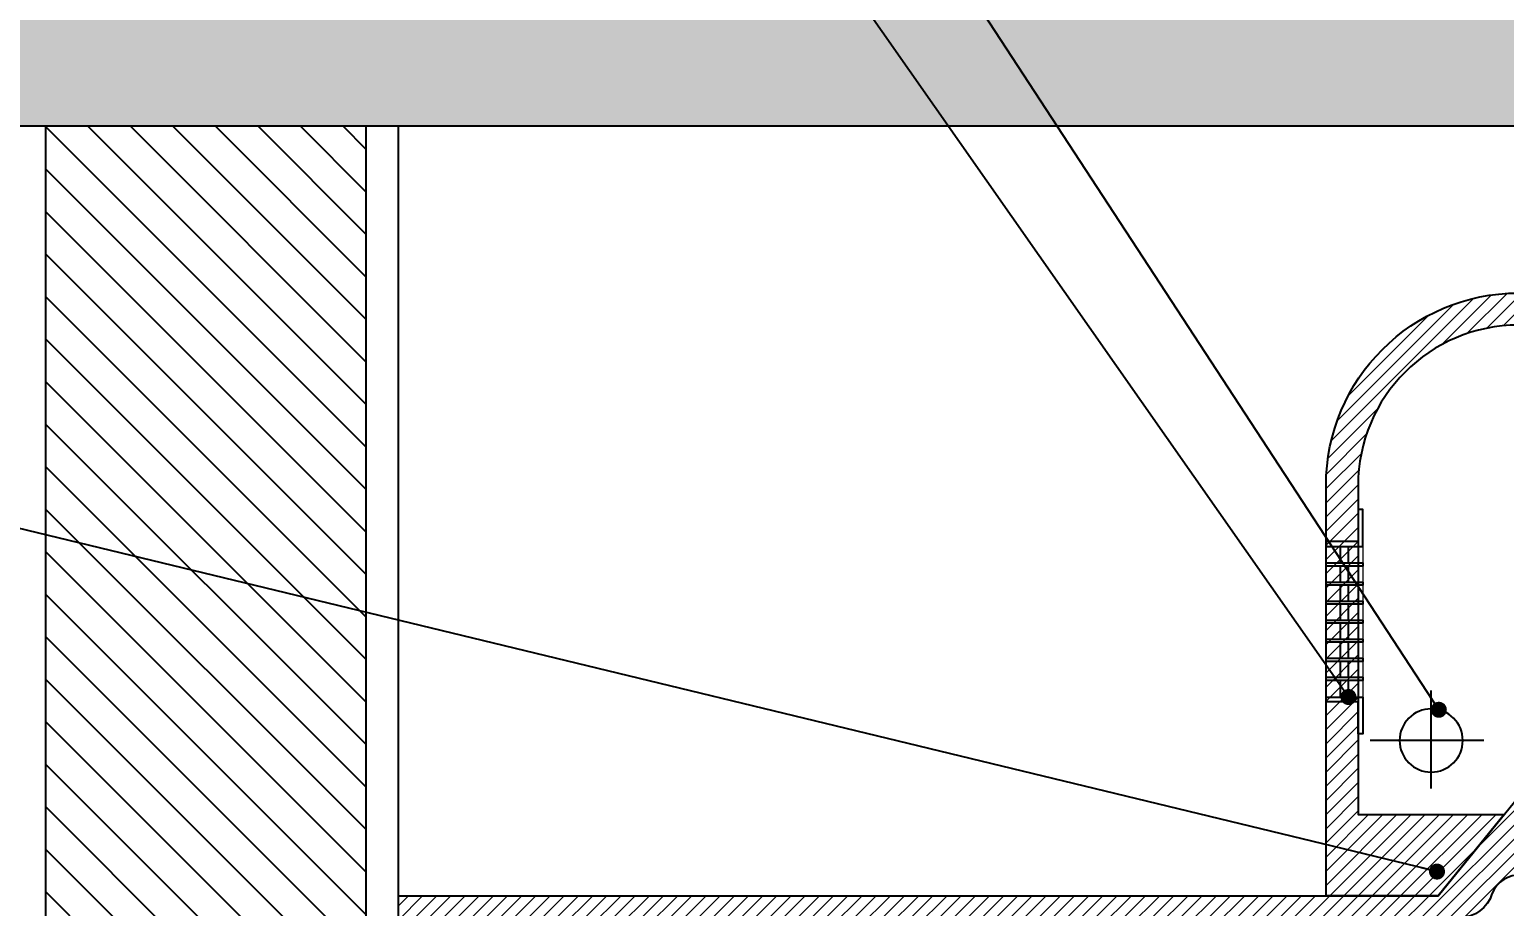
# Model space of a CAD drawing. Header units: inches. Extents: x 274057 to 444617, y 490067 to 635630.
# Drawn here: x 367036 to 367956, y 495208 to 495755 of the extents above; entities that cross this region are included whole.
import ezdxf

# ---------------------------------------------------------------- set-up
doc = ezdxf.new("R2010")
doc.units = ezdxf.units.IN
doc.header["$MEASUREMENT"] = 0
doc.linetypes.add('DASHDOT', pattern=[1, 0.5, -0.25, 0, -0.25])
for name, color, linetype in [('Calliper_wall hatch_CHB', 8, 'Continuous'), ('CQ Grg Gypsum', 41, 'Continuous'), ('CQ Light Elevation', 4, 'Continuous'), ('CQ Plaster', 1, 'Continuous'), ('CQ section wall', 3, 'Continuous'), ('CQ wall section', 5, 'Continuous'), ('CQ_callout', 34, 'Continuous'), ('FURNITURE', 252, 'Continuous'), ('Layer7', 8, 'Continuous'), ('METAL', 5, 'Continuous'), ('PROJECTION', 8, 'Continuous')]:
    doc.layers.add(name, color=color, linetype=linetype)
for name, color, linetype, lineweight in [('CQ Grille', 211, 'A-4010 WALL SECTIONS$0$BATTING', 0), ('CQ Gypsum Hatch', 8, 'Continuous', 20), ('CQ plan and elev dimension', 252, 'Continuous', 35)]:
    doc.layers.add(name, color=color, linetype=linetype, lineweight=lineweight)
doc.styles.get("Standard").update_dxf_attribs({"font": 'arial.ttf'})
doc.linetypes.add('A-4010 WALL SECTIONS$0$BATTING', pattern='A,0.0001,-0.1,[134,ltypeshp.shx,S=0.1,R=0,X=-0.1,Y=0],-0.2,[134,ltypeshp.shx,S=0.1,R=180,X=0.1,Y=0],-0.1', length=0.4001000000000001)
doc.dimstyles.new('CQ 50', dxfattribs={"dimscale": 0.5, "dimtxt": 150, "dimasz": 100, "dimexe": 100, "dimexo": 20, "dimgap": 80, "dimtad": 1, "dimdec": 0, "dimzin": 0, "dimdsep": 46, "dimtxsty": 'Standard', "dimblk": 'DOT', "dimcen": 100, "dimclrd": 250, "dimclre": 250, "dimclrt": 3, "dimadec": 0, "dimazin": 0, "dimtfac": 1, "dimtdec": 0, "dimtofl": 0, "dimtmove": 0, "dimatfit": 3, "dimfxl": 3, "dimtolj": 1, "dimtzin": 0, "dimlwd": -1, "dimarcsym": 0})
doc.dimstyles.get("Standard").update_dxf_attribs({"dimtxt": 0.18, "dimasz": 0.18, "dimexe": 0.18, "dimexo": 0.0625, "dimgap": 0.09, "dimtad": 0, "dimtih": 1, "dimtoh": 1, "dimdec": 4, "dimzin": 0, "dimdsep": 46, "dimtxsty": 'Standard', "dimcen": 0.09, "dimadec": 0, "dimazin": 0, "dimtfac": 1, "dimtdec": 4, "dimtofl": 0, "dimtmove": 0, "dimatfit": 3, "dimfxl": 1, "dimtolj": 1, "dimtzin": 0, "dimarcsym": 0})
pattern_1 = [(135, (0, 0), (-4.419417382415922, -4.419417382415921), [])]

# ---------------------------------------------------------------- blocks, each defined once
blk = doc.blocks.new('_Dot')
at = {"color": 0, "linetype": 'ByBlock', "lineweight": -2}
blk.add_line((-0.5, 0), (-1, 0), dxfattribs=at)
at = {"color": 0, "linetype": 'ByBlock', "const_width": 0.5}
blk.add_lwpolyline([(-0.25, 0, 1), (0.25, 0, 1)], format="xyb", close=True, dxfattribs=at)
blk = doc.blocks.new('*D1334')
at = {"layer": 'CQ plan and elev dimension', "color": 250, "lineweight": -2, "transparency": 16777216}
for p, q in [((366579.6174718777, 495694.7391815924), (365178.4262079094, 495694.7391815517)), ((367256.3330620711, 495194.7391843182), (365178.426207924, 495194.7391842577))]:
    blk.add_line(p, q, dxfattribs=at)
at = {"layer": 'CQ plan and elev dimension', "color": 250, "transparency": 16777216}
blk.add_line((365228.4262079109, 495644.7391815531), (365228.4262079225, 495244.7391842592), dxfattribs=at)
at = {"layer": 'Defpoints', "color": 0, "transparency": 16777216}
for p in [(366589.6174718777, 495694.7391815927, 0.001093449214952615), (365228.426207924, 495194.7391842592), (367266.3330620711, 495194.7391843185, 0.001093640281341307)]:
    blk.add_point(p, dxfattribs=at)
at = {"layer": 'CQ plan and elev dimension', "color": 250, "transparency": 16777216, "xscale": 50, "yscale": 50, "zscale": 50}
for p, rotation in [((365228.4262079094, 495694.7391815531), 90.00000000166753), ((365228.426207924, 495194.7391842592), 270.0000000016675)]:
    blk.add_blockref('_Dot', p, dxfattribs=dict(at, rotation=rotation))
at = {"layer": 'CQ plan and elev dimension', "color": 3, "transparency": 16777216, "insert": (365150.1332338376, 495444.7391829038), "char_height": 75, "attachment_point": 5, "rotation": 90.00000000166754}
blk.add_mtext('\\A1;500', dxfattribs=at)
blk = doc.blocks.new('*D1335')
at = {"layer": 'CQ plan and elev dimension', "color": 250, "lineweight": -2, "transparency": 16777216}
for p, q in [((367256.333061108, 495194.7391843182), (365178.4262078332, 495194.7391842577)), ((366579.6174718775, 492094.739181539), (365178.4262079234, 492094.7391814982))]:
    blk.add_line(p, q, dxfattribs=at)
at = {"layer": 'CQ plan and elev dimension', "color": 250, "transparency": 16777216}
blk.add_line((365228.4262078346, 495144.7391842592), (365228.4262079219, 492144.7391814997), dxfattribs=at)
at = {"layer": 'Defpoints', "color": 0, "transparency": 16777216}
for p in [(367266.3330611079, 495194.7391843185, 0.001093640281341307), (365228.4262079234, 492094.7391814996), (366589.6174718775, 492094.7391815393, 0.0003748020390216553)]:
    blk.add_point(p, dxfattribs=at)
at = {"layer": 'CQ plan and elev dimension', "color": 250, "transparency": 16777216, "xscale": 50, "yscale": 50, "zscale": 50}
for p, rotation in [((365228.4262078332, 495194.7391842592), 90.00000000166753), ((365228.4262079234, 492094.7391814997), 270.0000000016675)]:
    blk.add_blockref('_Dot', p, dxfattribs=dict(at, rotation=rotation))
at = {"layer": 'CQ plan and elev dimension', "color": 3, "transparency": 16777216, "insert": (365150.1076539902, 493644.7391828771), "char_height": 75, "attachment_point": 5, "rotation": 90.00000000166754}
blk.add_mtext('\\A1;3100', dxfattribs=at)
blk = doc.blocks.new('ff15 section ceiling c and f')
at = {"layer": 'CQ Gypsum Hatch'}
h = blk.add_hatch(dxfattribs=at)
h.set_pattern_fill('ANSI31', color=256, scale=50, angle=90, style=0)
h.set_pattern_definition(pattern_1)
edge = h.paths.add_edge_path()
edge.add_line((394036.439633888, 532076.9053638317), (394287.719992024, 532076.9053637873))
edge.add_line((394287.719992024, 532076.9053637873), (394287.7199920233, 532086.9053637873))
edge.add_arc((394287.854280231, 532100.913211204), 14.00849108827068, 269.4507427432639, 360.0000000001615)
edge.add_line((394301.8627713193, 532100.913211204), (394311.8627713193, 532100.9132112039))
edge.add_line((394311.8627713193, 532100.9132112039), (394311.8627713189, 532110.9132125812))
edge.add_line((394311.8627713189, 532110.9132125811), (395291.0772127289, 532110.913211397))
edge.add_line((395291.0772127288, 532110.9132113971), (395291.0772127284, 532100.9132112039))
edge.add_line((395291.0772127285, 532100.9132112039), (395301.0772127284, 532100.9132112036))
edge.add_arc((395315.0857038166, 532100.9132112039), 14.00849108815448, 180.0000000005075, 270.5492572549534)
edge.add_line((395315.2199920238, 532086.9053637874), (395315.2199920238, 532076.9053638529))
edge.add_line((395315.2199920238, 532076.9053638527), (395465.2201379443, 532076.9053637873))
edge.add_line((395465.2201379443, 532076.9053637874), (395465.2201379437, 532086.9053637873))
edge.add_arc((395465.3544261516, 532100.9132112039), 14.00849108816001, 269.4507427423929, 359.9999999993524)
edge.add_line((395479.3629172397, 532100.9132112036), (395489.3629172397, 532100.9132112038))
edge.add_line((395489.3629172397, 532100.9132112038), (395489.3629172393, 532110.9132125811))
edge.add_line((395489.3629172393, 532110.9132125811), (396468.5772127289, 532110.913211397))
edge.add_line((396468.5772127289, 532110.9132113969), (396468.5772127284, 532100.9132112039))
edge.add_line((396468.5772127284, 532100.9132112039), (396478.5772127284, 532100.9132112038))
edge.add_arc((396492.5857038167, 532100.9132112039), 14.00849108830988, 180.0000000001041, 270.5492572545438)
edge.add_line((396492.7199920238, 532086.9053637872), (396492.7199920238, 532076.905363853))
edge.add_line((396492.7199920238, 532076.905363853), (396642.7198461024, 532076.9053637873))
edge.add_line((396642.7198461024, 532076.9053637873), (396642.7198461017, 532086.9053637875))
edge.add_arc((396642.8541343096, 532100.913211204), 14.0084910881034, 269.4507427424481, 359.9999999991214)
edge.add_line((396656.8626253977, 532100.9132112039), (396666.8626253977, 532100.9132112041))
edge.add_line((396666.8626253977, 532100.913211204), (396666.8626253973, 532110.9132125812))
edge.add_line((396666.8626253973, 532110.9132125812), (397646.077212729, 532110.9132113972))
edge.add_line((397646.077212729, 532110.9132113972), (397646.0772127285, 532100.913211204))
edge.add_line((397646.0772127284, 532100.913211204), (397656.0772127283, 532100.9132112039))
edge.add_arc((397670.0857038166, 532100.9132112039), 14.00849108825339, 180.0000000001616, 270.5492572548936)
edge.add_line((397670.2199920238, 532086.9053637873), (397670.2199920237, 532076.9053637874))
edge.add_line((397670.2199920237, 532076.9053637874), (397820.2199920233, 532076.9053637875))
edge.add_line((397820.2199920234, 532076.9053637875), (397820.2199920228, 532086.9053637874))
edge.add_arc((397820.3542802306, 532100.9132112039), 14.00849108818704, 269.450742742856, 359.999999999988)
edge.add_line((397834.3627713188, 532100.9132112039), (397844.3627713188, 532100.9132112039))
edge.add_line((397844.3627713188, 532100.9132112039), (397844.3627713185, 532110.9132125812))
edge.add_line((397844.3627713185, 532110.9132125813), (398823.5790644192, 532110.9132113974))
edge.add_line((398823.5790644193, 532110.9132113974), (398823.5790644189, 532100.9132112041))
edge.add_line((398823.5790644189, 532100.9132112041), (398833.5790644188, 532100.913211204))
edge.add_arc((398847.5875555072, 532100.9132112042), 14.00849108843663, 180.0000000012017, 270.5492572539634)
edge.add_line((398847.7218437142, 532086.9053637874), (398847.7218437142, 532076.9053637874))
edge.add_line((398847.7218437142, 532076.9053637874), (398997.7218437145, 532076.905363813))
edge.add_line((398997.7218437145, 532076.905363813), (399099.2795025873, 532076.905363813))
edge.add_arc((399099.2795025872, 531976.905363813), 100.0000000000745, -1.5006662579253316e-11, 89.9999999999851, ccw=False)
edge.add_line((399199.2795025873, 531976.905363813), (399199.2795025872, 531771.6342305428))
edge.add_line((399199.2795025872, 531771.6342305428), (399108.130818705, 531771.6342305428))
edge.add_line((399108.130818705, 531771.6342305429), (399149.2796168165, 531720.9131768205))
edge.add_line((399149.2796168164, 531720.9131768204), (399219.2795025872, 531720.913180852))
edge.add_line((399219.2795025872, 531720.9131808521), (399219.2795025872, 531976.905363813))
edge.add_arc((399099.2795025872, 531976.905363813), 120.000000000095, -2.710150644075063e-11, 89.99999999997961)
edge.add_line((399099.2795025872, 532096.905363813), (398997.7218437056, 532096.905363853))
edge.add_line((398997.7218437056, 532096.9053638529), (398866.0463409327, 532096.9053637955))
edge.add_line((398866.0463409327, 532096.9053637956), (398831.7109096194, 532130.9132113883))
edge.add_line((398831.7109096195, 532130.9132113883), (394303.7312234279, 532130.913216803))
edge.add_line((394303.7312234279, 532130.913216803), (394269.3957866476, 532096.9053637956))
edge.add_line((394269.3957866476, 532096.9053637956), (394036.1641848926, 532096.905363813))
edge.add_arc((394036.1641848402, 531976.9053638132), 119.9999999999142, 89.99999997499219, 180.00000000002)
edge.add_line((393916.1641848402, 531976.905363813), (393916.16418484, 531720.9131821765))
edge.add_line((393916.16418484, 531720.9131821766), (393986.1641848399, 531720.9131821766))
edge.add_line((393986.16418484, 531720.9131821766), (394027.3129793521, 531771.6342314623))
edge.add_line((394027.3129793521, 531771.6342314621), (393936.1641848401, 531771.6342314619))
edge.add_line((393936.1641848401, 531771.634231462), (393936.1641848402, 531976.9053638132))
edge.add_arc((394036.1641848403, 531976.9053638128), 100.0000000001877, 89.99999999828651, 179.9999999998314, ccw=False)
h = blk.add_hatch(dxfattribs=at)
h.set_pattern_fill('ANSI31', color=256, scale=50, angle=90, style=0)
h.set_pattern_definition(pattern_1)
edge = h.paths.add_edge_path()
edge.add_line((399135.7603333126, 531700.9131768204), (399797.7219568984, 531700.9132141671))
edge.add_line((399797.7219568984, 531700.9132141671), (399797.7219597168, 531720.9132141672))
edge.add_line((399797.7219597168, 531720.9132141672), (399149.2796168165, 531720.9131768204))
edge.add_line((399149.2796168165, 531720.9131768204), (399023.6404760531, 531875.7791729311))
edge.add_line((399023.6404760531, 531875.7791729311), (398997.7219579432, 531875.779172931))
edge.add_line((398997.7219579432, 531875.779172931), (398997.7219579432, 531867.0799875855))
edge.add_line((398997.7219579432, 531867.0799875855), (399003.6215580699, 531867.0799875855))
edge.add_arc((399003.6215580701, 531864.3494917736), 2.730495811905712, -0.24790222609988177, 90.00000000488558, ccw=False)
edge.add_line((399006.352028324, 531864.3376777468), (399006.352028324, 531821.8072936139))
edge.add_line((399006.352028324, 531821.8072936139), (399045.0971967691, 531821.8072936139))
edge.add_arc((399087.0332693123, 531820.0844115071), 41.97144866576382, 177.6474098499209, 235.6081869532886)
edge.add_line((399063.3257344012, 531785.4498147643), (399063.3257344012, 531776.809580574))
edge.add_line((399063.3257344012, 531776.809580574), (399075.3386882829, 531776.8095805743))
edge.add_line((399075.3386882829, 531776.8095805743), (399075.3386882829, 531740.5795928838))
edge.add_line((399075.3386882829, 531740.5795928838), (399097.2326359497, 531740.5795928838))
edge.add_line((399097.2326359497, 531740.5795928838), (399097.2326359497, 531733.8983895143))
edge.add_arc((399098.4602222534, 531715.1946664299), 18.74396503815399, 22.06733330261511, 93.75512291140558, ccw=False)
edge.add_arc((399135.1993710512, 531727.686032733), 20.12030587957053, 195.7141126401717, 271.5976365186169)
edge.add_line((399135.7603333127, 531707.5735483009), (399135.7603333126, 531700.9131768204))
edge.add_line((399135.7603333126, 531700.9131768204), (399144.5651240504, 531700.9131768204))
at = {"layer": 'CQ Grg Gypsum'}
for points, elevation in [([(399099.2795025873, 532076.905363813, -0.4142135623731112), (399199.2795025873, 531976.905363813), (399199.2795025873, 531771.6342305428), (399108.1307080752, 531771.6342305427), (399149.2795025873, 531720.913181257), (399219.2795025872, 531720.9131812572), (399219.2795025872, 531976.905363813, 0.4142135623730951), (399099.2795025872, 532096.905363813)], -1.466518336030662e-07), ([(399135.7603333126, 531700.9131768204), (399797.7219568984, 531700.9132141671), (399797.7219597168, 531720.9132141672), (399149.2796168165, 531720.9131768204), (399023.6404760531, 531875.7791729311), (398997.7219579432, 531875.779172931), (398997.7219579432, 531867.0799875855), (399003.6215580699, 531867.0799875855, -0.4154813949706535), (399006.352028324, 531864.3376777468), (399006.352028324, 531821.8072936139), (399045.0971967691, 531821.8072936139, 0.2584350037517542), (399063.3257344012, 531785.4498147643), (399063.3257344012, 531776.809580574), (399075.3386882829, 531776.8095805743), (399075.3386882829, 531740.5795928838), (399097.2326359497, 531740.5795928838), (399097.2326359497, 531733.8983895143, -0.3234142676471498), (399115.8310602945, 531722.2366981754, 0.3437592340717269), (399135.7603333127, 531707.5735483009), (399135.7603333126, 531700.9131768204), (399144.5651240504, 531700.9131768204)], -0.001452036967413066)]:
    blk.add_lwpolyline(points, format="xyb", dxfattribs=dict(at, elevation=elevation))
at = {"layer": 'CQ Light Elevation'}
for p, q in [((399153.7051606462, 531787.8580392487, -1.01819976934623e-07), (399153.7051606462, 531849.0674065613, -1.466518336030662e-07)), ((399153.7051606462, 531787.8580392486, -1.01819976934623e-07), (399153.7051606462, 531849.0674065613, -1.466518336030662e-07)), ((399120.971699434, 531817.8113543737, 7.190623129435872e-08), (399191.6534677481, 531817.8113543739, -3.505957389105495e-07)), ((399120.971699434, 531817.8113543739, 7.190623129457556e-08), (399191.6534677481, 531817.8113543739, -3.505957389105495e-07))]:
    blk.add_line(p, q, dxfattribs=at)
for centre in [(399153.7051606464, 531817.8113543739, -1.2375882043952e-07), (399153.7051606462, 531817.8113543739, -1.23758820438219e-07)]:
    blk.add_circle(centre, 19.72674953134264, dxfattribs=at)
blk = doc.blocks.new('DIFFUSER SEC')
at = {"layer": 'FURNITURE', "color": 251, "linetype": 'Continuous', "lineweight": 0}
for p, q in [((55028.50211812685, -20119.84090920478), (55028.50211812685, -20213.84090920665)), ((55051.50211812708, -20119.84090920478), (55051.50211812708, -20213.84090920665))]:
    blk.add_line(p, q, dxfattribs=at)
at = {"layer": 'Layer7', "linetype": 'DASHDOT', "ltscale": 1000}
for p, q in [((55028.66382887423, -20116.84090920667), (55028.50211812684, -20116.67919845927)), ((55048.50211812684, -20217.50150354892), (55047.84152378461, -20216.84090920667))]:
    blk.add_line(p, q, dxfattribs=at)
at = {"layer": 'METAL'}
for points in [[(55048.50211812684, -20096.84090920664), (55048.50211812684, -20116.84090920665), (55028.50211812685, -20116.84090920665), (55028.50211812685, -20119.84090920478), (55051.50211812708, -20119.84090920478), (55051.50211812708, -20096.84090920664), (55048.50211812684, -20096.84090920664)], [(55048.50211812684, -20236.84090920665), (55048.50211812684, -20216.84090920664), (55028.50211812685, -20216.84090920664), (55028.50211812685, -20213.84090920665), (55051.50211812708, -20213.84090920665), (55051.50211812708, -20236.84090920665), (55048.50211812684, -20236.84090920665)]]:
    blk.add_lwpolyline(points, dxfattribs=at)
for points in [[(55028.50211812685, -20130.21590920665), (55051.50211812708, -20130.21590920665), (55051.50211812708, -20132.21590920664), (55028.50211812685, -20132.21590920664)], [(55028.50211812685, -20142.09090920478), (55051.50211812708, -20142.09090920478), (55051.50211812708, -20144.09090920664), (55028.50211812685, -20144.09090920664)], [(55028.50211812685, -20153.96590920664), (55051.50211812708, -20153.96590920664), (55051.50211812708, -20155.96590920664), (55028.50211812685, -20155.96590920664)], [(55028.50211812685, -20165.84090920664), (55051.50211812708, -20165.84090920664), (55051.50211812708, -20167.84090920664), (55028.50211812685, -20167.84090920664)], [(55028.50211812685, -20177.71590920665), (55051.50211812708, -20177.71590920665), (55051.50211812708, -20179.71590920665), (55028.50211812685, -20179.71590920665)], [(55028.50211812685, -20189.59090920664), (55051.50211812708, -20189.59090920664), (55051.50211812708, -20191.59090920664), (55028.50211812685, -20191.59090920664)], [(55028.50211812685, -20201.46590920664), (55051.50211812708, -20201.46590920664), (55051.50211812708, -20203.46590920664), (55028.50211812685, -20203.46590920664)]]:
    blk.add_lwpolyline(points, close=True, dxfattribs=at)
at = {"layer": 'PROJECTION'}
for p, q in [((55037.50211812684, -20130.21590920665), (55037.50211812684, -20119.84090920478)), ((55042.50211812707, -20130.21590920665), (55042.50211812707, -20119.84090920478)), ((55037.50211812684, -20142.09090920478), (55037.50211812684, -20132.21590920664)), ((55042.50211812707, -20142.09090920478), (55042.50211812707, -20132.21590920664)), ((55037.50211812684, -20153.96590920664), (55037.50211812684, -20144.09090920664)), ((55042.50211812707, -20153.96590920664), (55042.50211812707, -20144.09090920664)), ((55037.50211812684, -20165.84090920664), (55037.50211812684, -20155.96590920664)), ((55042.50211812707, -20165.84090920664), (55042.50211812707, -20155.96590920664)), ((55037.50211812684, -20177.71590920665), (55037.50211812684, -20167.84090920664)), ((55042.50211812707, -20177.71590920665), (55042.50211812707, -20167.84090920664)), ((55037.50211812684, -20189.59090920664), (55037.50211812684, -20179.71590920665)), ((55042.50211812707, -20189.59090920664), (55042.50211812707, -20179.71590920665)), ((55037.50211812684, -20201.46590920664), (55037.50211812684, -20191.59090920664)), ((55042.50211812707, -20201.46590920664), (55042.50211812707, -20191.59090920664)), ((55037.50211812684, -20213.84090920665), (55037.50211812684, -20203.46590920664)), ((55042.50211812707, -20213.84090920665), (55042.50211812707, -20203.46590920664))]:
    blk.add_line(p, q, dxfattribs=at)
blk = doc.blocks.new('ff15 section c and d')
at = {"layer": 'Calliper_wall hatch_CHB', "ltscale": 300}
h = blk.add_hatch(dxfattribs=at)
h.set_pattern_fill('AR-CONC', color=256, scale=10, angle=-13.97142328298541, style=0)
h.set_pattern_definition([(36.02857671701459, (0, 0), (68.08902030313823, -23.40695012282104), [7.499999999999999, -82.49999999999999]), (341.0285767170146, (0, 0), (4.696115536243486, 76.3439315510138), [5.999999999999999, -65.99999999999999]), (86.48002117701459, (5.674084953584182, -1.950579099106356), (72.78513543292026, 52.93698073081826), [6.374019199999998, -70.11421119999999]), (32.21277671701459, (4.828758459330068, 19.40832532037343), (99.57057156855156, -41.8295132602665), [11.25, -123.75]), (82.66421220701459, (13.12630211951361, 15.92253007405435), (114.2200327004975, 71.96376963835556), [9.5610342, -105.171376]), (337.2127407070146, (4.828758459330068, 19.40832532037343), (114.2200326282026, 71.96376960434822), [8.999999999999998, -99.00000009999998]), (7.028576717014594, (13.32573150468427, 12.14186476061504), (48.20408439676929, -53.48239193755776), [7.5, -82.5]), (312.0285767170146, (13.32573150468427, 12.14186476061504), (41.11958765836135, 64.49518506525862), [6, -66]), (57.48002145701459, (17.34273850980581, 7.684998795658897), (89.32367130771898, 11.01279315133763), [6.374019000000001, -70.1142112]), (23.52857671701459, (0, 0), (9.217332202967913, 32.01097604041668), [0, -65.19999999999999, 0, -67, 0, -66.25]), (353.5285767170146, (0, 0), (35.05129027384089, 31.92285780031209), [0, -38.2, 0, -63.7, 0, -25.25]), (313.5285767170146, (-21.64028273221637, 5.384065682153026), (51.25843738430952, -15.07725946313922), [0, -25, 0, -78, 0, -103.5]), (303.5285767170146, (-31.34444539240308, 7.798444911818059), (59.01024838598843, -4.365975426402441), [0, -32.5, 0, -51.8, 0, -73.5])])
h.paths.add_polyline_path([(359082.0712778934, 520249.2839683096), (351543.955870374, 520249.2839683096), (351543.955870374, 519999.2839683681), (359082.0712778934, 519999.2839683681)])
h.paths.add_polyline_path([(359082.0712778934, 516299.2839683595), (351543.955870374, 516299.2839683595), (351543.955870374, 516049.2839684301), (359082.0712778934, 516049.2839684301)])
at = {"layer": 'Calliper_wall hatch_CHB'}
h = blk.add_hatch(dxfattribs=at)
h.set_pattern_fill('ANSI31,_O', color=8, scale=150)
h.set_pattern_definition([(45, (0, 0), (-13.25825214724776, 13.25825214724777), [])])
h.paths.add_polyline_path([(351925.355978742, 516299.2839683143), (351725.3559787967, 516299.2839683144), (351725.3559787967, 519999.2839683145), (351925.355978742, 519999.2839683145)])
h.paths.add_polyline_path([(358625.3565423972, 516299.283968315), (358425.3556870422, 516299.283968315), (358425.3556870422, 519999.2839683152), (358625.3565423972, 519999.2839683152)])
at = {"layer": 'CQ Plaster', "color": 1, "ltscale": 0.03}
blk.add_line((358405.3556869649, 516399.2839683138, 1.857095091338282e-07), (358405.3556869714, 519999.2839683152, -1.159742628575337e-07), dxfattribs=at)
at = {"layer": 'CQ section wall', "elevation": -2.668161488496368e-07}
blk.add_lwpolyline([(351543.9558703739, 519999.2839683951), (359082.0712778934, 519999.2839683681)], dxfattribs=at)
at = {"layer": 'CQ section wall', "elevation": -1.201643152462454e-07}
blk.add_lwpolyline([(358625.3565423972, 516299.283968315), (358425.3556870422, 516299.283968315), (358425.3556870422, 519999.2839683152), (358625.3565423972, 519999.2839683152)], close=True, dxfattribs=at)

msp = doc.modelspace()

# ---------------------------------------------------------------- block references
at = {"layer": 'CQ Grg Gypsum', "xscale": -1}
msp.add_blockref('ff15 section ceiling c and f', (767064.0550189695, -36506.17402984865, 0.001451961217652908), dxfattribs=at)
at = {"layer": 'CQ Grille', "extrusion": (0, 0, -1), "xscale": -1, "zscale": -1, "rotation": 359.9999999999999}
msp.add_blockref('DIFFUSER SEC', (-312816.2733982553, 515552.5722431744, -0.002903584717083523), dxfattribs=at)
at = {"layer": 'CQ wall section', "xscale": -1}
msp.add_blockref('ff15 section c and d', (725671.6887497711, -24304.54478677537), dxfattribs=at)

# ---------------------------------------------------------------- dimensions: what is measured, and where the dimension line sits
at = {"layer": 'CQ plan and elev dimension'}
for base, p1, p2, picture, middle in [((365228.426207924, 495194.7391842592, -0.001093716031101465), (366589.6174718777, 495694.7391815927, -2.668161488497429e-07), (367266.3330620711, 495194.7391843185, -7.57497601582436e-08), '*D1334', (365150.1332338376, 495444.7391829038, -0.001093716031101465)), ((365228.4262079234, 492094.7391814996, -0.001093716031101465), (367266.333061108, 495194.7391843185, -7.57497601582436e-08), (366589.6174718775, 492094.7391815392, -0.0007189139920798096), '*D1335', (365150.1076539902, 493644.7391828771, -0.001093716031101465))]:
    dim = msp.add_linear_dim(base=base, p1=p1, p2=p2, angle=90.00000000166753, dimstyle='CQ 50', override={"dimtmove": 1}, dxfattribs=at)
    dim.commit()
    dim.dimension.update_dxf_attribs({"geometry": picture, "text_midpoint": middle})

# ---------------------------------------------------------------- leaders
at = {"layer": 'CQ_callout'}
for points in [[(367915.1114184191, 495330.7807879666), (367418.4936537892, 496090.4859482092), (366547.9784300317, 496090.4859482095)], [(367858.7755163824, 495338.7313339679), (367418.4936537892, 495967.2653311367), (366547.9784300317, 495967.2653311369)], [(367913.9822660387, 495229.8625718142), (366844.146013098, 495488.8834439873), (366546.9625307206, 495488.8834439879)]]:
    msp.add_leader(points, dimstyle='Standard', override={"dimasz": 10, "dimldrblk": 'Dot', "dimfxl": 0.1, "dimarcsym": 2}, dxfattribs=at)

doc.saveas('drawing.dxf')
